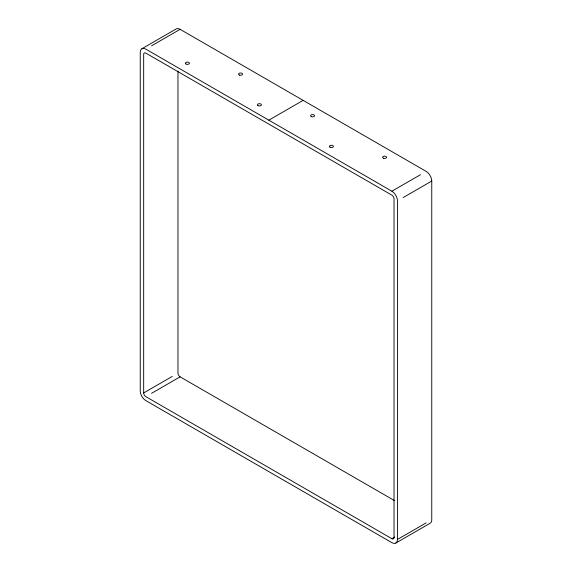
<?xml version="1.0" encoding="UTF-8"?>
<svg xmlns="http://www.w3.org/2000/svg" width="572" height="572" viewBox="0 0 572 572"><rect width="100%" height="100%" fill="white"/><g stroke="black" fill="none" stroke-linecap="round" stroke-linejoin="round"><path stroke-width="0.86" d="M141.877 48.742L176.169 28.943A7.879 4.547 60 0 1 180.108 29.329L426.183 171.4A7.879 4.547 60 0 1 431.76 181.052L431.76 519.648A7.879 4.547 60 0 1 430.123 523.258L395.831 543.057M151.53 45.831L180.108 29.329M268.854 120.17L303.146 100.365M426.04 522.951L397.461 539.453A7.879 4.547 60 0 1 391.892 542.671L145.817 400.6A7.879 4.547 60 0 1 140.24 390.948L140.24 52.352A7.879 4.547 60 0 1 145.817 49.135L391.892 191.205L420.47 174.703M403.174 197.554L431.76 181.052M394.744 537.058L391.892 538.71L145.817 396.639A3.032 1.752 60 0 1 143.672 392.928L172.251 376.426M151.53 393.336L180.108 376.841L394.458 500.593M397.461 539.453L397.461 200.858A7.879 4.547 60 0 0 391.892 191.205M177.971 71.064L177.971 373.123A3.032 1.752 60 0 0 180.108 376.841M143.672 392.928L143.672 54.333A3.032 1.752 60 0 1 145.817 53.096L391.892 195.159A3.032 1.752 60 0 1 394.029 198.877L394.029 537.473A3.032 1.752 60 0 1 391.892 538.71M185.814 63.921A1.973 1.137 0 0 0 189.21 63.692A1.973 1.137 0 0 0 187.173 62.112A1.973 1.137 0 0 0 185.814 63.921M239.575 75.118A1.973 1.137 0 0 0 242.528 74.131A1.973 1.137 0 0 0 239.575 73.144A1.973 1.137 0 0 0 239.575 75.118M257.836 105.498A1.973 1.137 0 0 0 261.232 105.277A1.973 1.137 0 0 0 259.195 103.689A1.973 1.137 0 0 0 257.836 105.498M311.597 116.695A1.973 1.137 0 0 0 314.55 115.716A1.973 1.137 0 0 0 311.597 114.729A1.973 1.137 0 0 0 311.597 116.695M329.858 147.083A1.973 1.137 0 0 0 333.247 146.854A1.973 1.137 0 0 0 331.217 145.274A1.973 1.137 0 0 0 329.858 147.083M383.619 158.28A1.973 1.137 0 0 0 386.572 157.293A1.973 1.137 0 0 0 383.619 156.306A1.973 1.137 0 0 0 383.619 158.28"/></g></svg>
